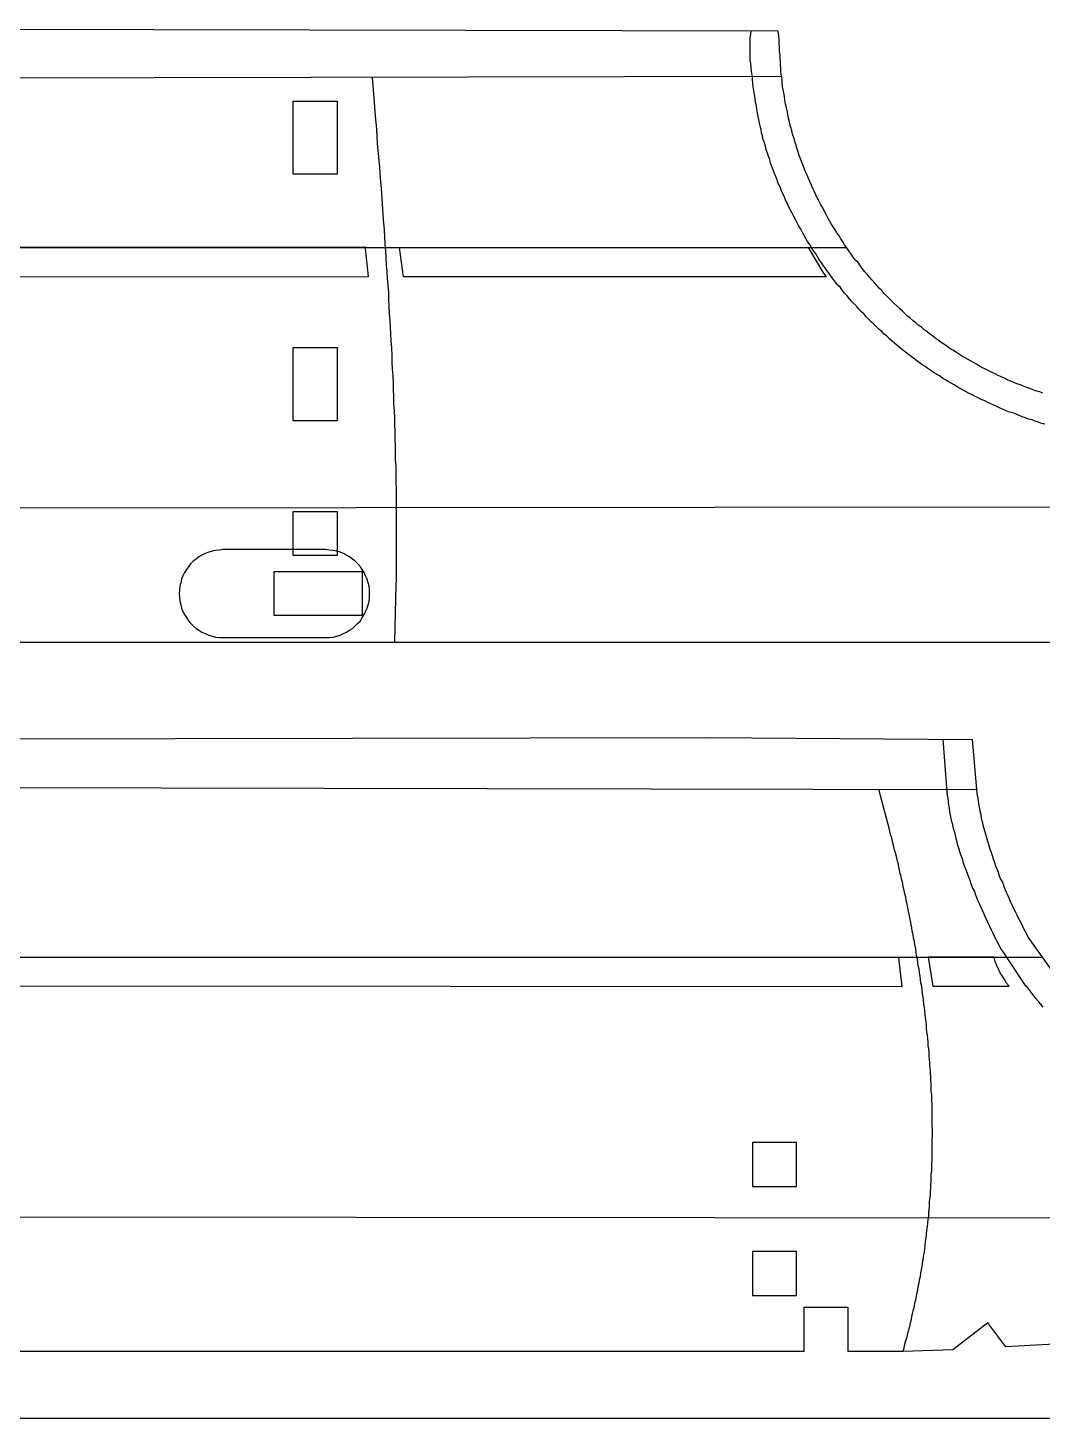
# Model space of a CAD drawing. Extents: x 11 to 591, y 39 to 419.
# Drawn here: x 469.1 to 528, y 39 to 119.6 of the extents above; entities that cross this region are included whole.
import ezdxf

# ---------------------------------------------------------------- set-up
doc = ezdxf.new("R2010")
doc.units = 0
doc.layers.get('0').update_dxf_attribs({"linetype": 'CONTINUOUS'})

msp = doc.modelspace()

# ---------------------------------------------------------------- linework, layer by layer
at = {"color": 3}
for p, q in [((512.665419, 119.430266), (429.640419, 119.630266)), ((512.690419, 119.155266), (512.665419, 119.430266)), ((512.715419, 118.905266), (512.690419, 119.155266)), ((512.740419, 118.230266), (512.715419, 118.905266)), ((512.765419, 118.030266), (512.740419, 118.230266)), ((512.765419, 117.830266), (512.765419, 118.030266)), ((512.790419, 117.630266), (512.765419, 117.830266)), ((512.790419, 117.455266), (512.790419, 117.630266)), ((512.815419, 117.280266), (512.790419, 117.455266)), ((512.815419, 117.105266), (512.815419, 117.280266)), ((512.840419, 116.930266), (512.815419, 117.105266)), ((512.865419, 116.780266), (512.840419, 116.930266)), ((512.890419, 116.605266), (512.865419, 116.780266)), ((512.890419, 116.430266), (512.890419, 116.605266)), ((512.915419, 116.230266), (512.890419, 116.430266)), ((512.940419, 116.055266), (512.915419, 116.230266)), ((512.990419, 115.855266), (512.940419, 116.055266)), ((513.015419, 115.655266), (512.990419, 115.855266)), ((513.040419, 115.430266), (513.015419, 115.655266)), ((513.090419, 115.205266), (513.040419, 115.430266)), ((513.140419, 114.980266), (513.090419, 115.205266)), ((513.190419, 114.730266), (513.140419, 114.980266)), ((513.240419, 114.455266), (513.190419, 114.730266)), ((513.290419, 114.255266), (513.240419, 114.455266)), ((513.340419, 114.055266), (513.290419, 114.255266)), ((513.390419, 113.855266), (513.340419, 114.055266)), ((513.440419, 113.655266), (513.390419, 113.855266)), ((513.490419, 113.455266), (513.440419, 113.655266)), ((513.565419, 113.255266), (513.490419, 113.455266)), ((513.615419, 113.055266), (513.565419, 113.255266)), ((513.690419, 112.855266), (513.615419, 113.055266)), ((513.740419, 112.655266), (513.690419, 112.855266)), ((513.815419, 112.455266), (513.740419, 112.655266)), ((513.865419, 112.280266), (513.815419, 112.455266)), ((513.940419, 112.080266), (513.865419, 112.280266)), ((514.015419, 111.880266), (513.940419, 112.080266)), ((514.090419, 111.680266), (514.015419, 111.880266)), ((514.165419, 111.480266), (514.090419, 111.680266)), ((514.240419, 111.280266), (514.165419, 111.480266)), ((514.340419, 111.080266), (514.240419, 111.280266)), ((514.415419, 110.880266), (514.340419, 111.080266)), ((514.490419, 110.705266), (514.415419, 110.880266)), ((514.590419, 110.505266), (514.490419, 110.705266)), ((514.665419, 110.305266), (514.590419, 110.505266)), ((514.765419, 110.105266), (514.665419, 110.305266)), ((514.840419, 109.930266), (514.765419, 110.105266)), ((514.940419, 109.730266), (514.840419, 109.930266)), ((515.040419, 109.555266), (514.940419, 109.730266)), ((515.140419, 109.355266), (515.040419, 109.555266)), ((515.240419, 109.180266), (515.140419, 109.355266)), ((515.340419, 108.980266), (515.240419, 109.180266)), ((515.440419, 108.805266), (515.340419, 108.980266)), ((515.540419, 108.605266), (515.440419, 108.805266)), ((515.640419, 108.430266), (515.540419, 108.605266)), ((515.740419, 108.255266), (515.640419, 108.430266)), ((515.840419, 108.080266), (515.740419, 108.255266)), ((515.965419, 107.905266), (515.840419, 108.080266)), ((516.065419, 107.730266), (515.965419, 107.905266)), ((516.190419, 107.555266), (516.065419, 107.730266)), ((516.290419, 107.380266), (516.190419, 107.555266)), ((516.415419, 107.205266), (516.290419, 107.380266)), ((516.640419, 106.855266), (410.265419, 106.855266)), ((516.515419, 107.030266), (516.415419, 107.205266)), ((516.640419, 106.855266), (516.515419, 107.030266)), ((516.765419, 106.680266), (516.640419, 106.855266)), ((516.890419, 106.505266), (516.765419, 106.680266)), ((517.015419, 106.330266), (516.890419, 106.505266)), ((517.140419, 106.155266), (517.015419, 106.330266)), ((517.290419, 106.005266), (517.140419, 106.155266)), ((517.415419, 105.830266), (517.290419, 106.005266)), ((517.540419, 105.655266), (517.415419, 105.830266)), ((517.690419, 105.480266), (517.540419, 105.655266)), ((517.815419, 105.330266), (517.690419, 105.480266)), ((517.965419, 105.155266), (517.815419, 105.330266)), ((518.090419, 105.005266), (517.965419, 105.155266)), ((518.240419, 104.830266), (518.090419, 105.005266)), ((518.390419, 104.680266), (518.240419, 104.830266)), ((518.515419, 104.530266), (518.390419, 104.680266)), ((518.665419, 104.380266), (518.515419, 104.530266)), ((518.815419, 104.205266), (518.665419, 104.380266)), ((518.965419, 104.055266), (518.815419, 104.205266)), ((519.115419, 103.905266), (518.965419, 104.055266)), ((519.265419, 103.755266), (519.115419, 103.905266)), ((519.390419, 103.630266), (519.265419, 103.755266)), ((519.565419, 103.480266), (519.390419, 103.630266)), ((519.715419, 103.330266), (519.565419, 103.480266)), ((519.865419, 103.180266), (519.715419, 103.330266)), ((520.015419, 103.055266), (519.865419, 103.180266)), ((520.165419, 102.905266), (520.015419, 103.055266)), ((520.315419, 102.780266), (520.165419, 102.905266)), ((520.490419, 102.630266), (520.315419, 102.780266)), ((520.640419, 102.505266), (520.490419, 102.630266)), ((520.790419, 102.380266), (520.640419, 102.505266)), ((520.965419, 102.255266), (520.790419, 102.380266)), ((521.115419, 102.130266), (520.965419, 102.255266)), ((521.290419, 102.005266), (521.115419, 102.130266)), ((521.440419, 101.880266), (521.290419, 102.005266)), ((521.615419, 101.755266), (521.440419, 101.880266)), ((521.765419, 101.630266), (521.615419, 101.755266)), ((521.940419, 101.505266), (521.765419, 101.630266)), ((522.115419, 101.380266), (521.940419, 101.505266)), ((522.265419, 101.280266), (522.115419, 101.380266)), ((522.440419, 101.155266), (522.265419, 101.280266)), ((522.615419, 101.030266), (522.440419, 101.155266)), ((522.790419, 100.930266), (522.615419, 101.030266)), ((522.940419, 100.830266), (522.790419, 100.930266)), ((523.115419, 100.705266), (522.940419, 100.830266)), ((523.290419, 100.605266), (523.115419, 100.705266)), ((523.465419, 100.505266), (523.290419, 100.605266)), ((523.640419, 100.405266), (523.465419, 100.505266)), ((523.815419, 100.305266), (523.640419, 100.405266)), ((523.990419, 100.205266), (523.815419, 100.305266)), ((524.165419, 100.105266), (523.990419, 100.205266)), ((524.340419, 100.005266), (524.165419, 100.105266)), ((524.515419, 99.905266), (524.340419, 100.005266)), ((524.690419, 99.830266), (524.515419, 99.905266)), ((524.890419, 99.730266), (524.690419, 99.830266)), ((525.065419, 99.630266), (524.890419, 99.730266)), ((525.240419, 99.555266), (525.065419, 99.630266)), ((525.415419, 99.455266), (525.240419, 99.555266)), ((525.590419, 99.380266), (525.415419, 99.455266)), ((525.790419, 99.305266), (525.590419, 99.380266)), ((525.965419, 99.205266), (525.790419, 99.305266)), ((526.140419, 99.130266), (525.965419, 99.205266)), ((526.340419, 99.055266), (526.140419, 99.130266)), ((526.515419, 98.980266), (526.340419, 99.055266)), ((526.715419, 98.905266), (526.515419, 98.980266)), ((526.890419, 98.830266), (526.715419, 98.905266)), ((527.090419, 98.755266), (526.890419, 98.830266)), ((527.265419, 98.705266), (527.090419, 98.755266)), ((527.440419, 98.630266), (527.265419, 98.705266)), ((527.640419, 98.555266), (527.440419, 98.630266)), ((527.840419, 98.505266), (527.640419, 98.555266)), ((528.015419, 98.430266), (527.840419, 98.505266)), ((357.990419, 91.680266), (577.065419, 91.880266)), ((424.065419, 83.980266), (552.740419, 83.980266)), ((425.515419, 78.280266), (508.565419, 78.455266)), ((508.565419, 78.455266), (523.915419, 78.330266)), ((523.915419, 78.330266), (524.165419, 75.430266)), ((524.165419, 75.430266), (524.190419, 75.205266)), ((524.190419, 75.205266), (524.215419, 75.005266)), ((524.215419, 75.005266), (524.265419, 74.805266)), ((524.265419, 74.805266), (524.290419, 74.605266)), ((524.290419, 74.605266), (524.315419, 74.405266)), ((524.315419, 74.405266), (524.365419, 74.205266)), ((524.365419, 74.205266), (524.415419, 73.980266)), ((524.415419, 73.980266), (524.440419, 73.780266)), ((524.440419, 73.780266), (524.490419, 73.580266)), ((524.490419, 73.580266), (524.540419, 73.380266)), ((524.540419, 73.380266), (524.590419, 73.180266)), ((524.590419, 73.180266), (524.640419, 72.980266)), ((524.640419, 72.980266), (524.715419, 72.780266)), ((524.715419, 72.780266), (524.765419, 72.580266)), ((524.765419, 72.580266), (524.815419, 72.380266)), ((524.815419, 72.380266), (524.890419, 72.180266)), ((524.890419, 72.180266), (524.940419, 71.980266)), ((524.940419, 71.980266), (525.015419, 71.805266)), ((525.015419, 71.805266), (525.065419, 71.605266)), ((525.065419, 71.605266), (525.140419, 71.405266)), ((525.140419, 71.405266), (525.215419, 71.205266)), ((525.215419, 71.205266), (525.265419, 71.005266)), ((525.265419, 71.005266), (525.340419, 70.830266)), ((525.340419, 70.830266), (525.415419, 70.630266)), ((525.415419, 70.630266), (525.490419, 70.430266)), ((525.490419, 70.430266), (525.565419, 70.230266)), ((525.565419, 70.230266), (525.665419, 70.055266)), ((525.665419, 70.055266), (525.740419, 69.855266)), ((525.740419, 69.855266), (525.815419, 69.655266)), ((525.815419, 69.655266), (525.890419, 69.480266)), ((525.890419, 69.480266), (525.990419, 69.280266)), ((525.990419, 69.280266), (526.065419, 69.105266)), ((526.065419, 69.105266), (526.140419, 68.905266)), ((526.140419, 68.905266), (526.240419, 68.705266)), ((526.240419, 68.705266), (526.315419, 68.530266)), ((526.315419, 68.530266), (526.415419, 68.355266)), ((526.415419, 68.355266), (526.515419, 68.155266)), ((526.515419, 68.155266), (526.590419, 67.980266)), ((526.590419, 67.980266), (526.690419, 67.780266)), ((526.690419, 67.780266), (526.790419, 67.605266)), ((526.790419, 67.605266), (526.865419, 67.405266)), ((526.865419, 67.405266), (526.965419, 67.230266)), ((526.965419, 67.230266), (527.065419, 67.055266)), ((527.065419, 67.055266), (527.165419, 66.855266)), ((527.165419, 66.855266), (528.915419, 64.380266)), ((421.565419, 65.705266), (527.940419, 65.705266)), ((580.215419, 50.530266), (361.115419, 50.705266)), ((516.715419, 45.380266), (514.140419, 45.380266)), ((514.140419, 45.380266), (514.140419, 42.830266)), ((516.715419, 42.830266), (516.715419, 45.380266)), ((524.815419, 44.480266), (522.790419, 42.930266)), ((525.865419, 43.105266), (524.815419, 44.480266)), ((514.140419, 42.830266), (385.465419, 42.830266)), ((519.890419, 42.830266), (516.715419, 42.830266)), ((522.790419, 42.930266), (519.890419, 42.830266)), ((531.365419, 43.380266), (525.865419, 43.105266))]:
    msp.add_line(p, q, dxfattribs=at)
at = {"color": 1}
for p, q in [((511.065419, 119.255266), (511.090419, 119.455266)), ((511.040419, 119.055266), (511.065419, 119.255266)), ((511.040419, 118.855266), (511.040419, 119.055266)), ((511.040419, 118.655266), (511.040419, 118.855266)), ((511.040419, 118.430266), (511.040419, 118.655266)), ((511.040419, 118.230266), (511.040419, 118.430266)), ((511.040419, 118.005266), (511.040419, 118.230266)), ((511.040419, 117.780266), (511.040419, 118.005266)), ((511.065419, 117.555266), (511.040419, 117.780266)), ((511.090419, 117.330266), (511.065419, 117.555266)), ((511.115419, 117.105266), (511.090419, 117.330266)), ((511.140419, 116.880266), (511.115419, 117.105266)), ((512.840419, 116.805266), (414.015419, 116.605266)), ((489.090419, 116.755266), (489.190419, 115.555266)), ((511.165419, 116.655266), (511.140419, 116.880266)), ((511.190419, 116.430266), (511.165419, 116.655266)), ((511.215419, 116.205266), (511.190419, 116.430266)), ((511.240419, 115.980266), (511.215419, 116.205266)), ((489.190419, 115.555266), (489.265419, 114.530266)), ((511.290419, 115.755266), (511.240419, 115.980266)), ((511.315419, 115.530266), (511.290419, 115.755266)), ((511.340419, 115.305266), (511.315419, 115.530266)), ((511.390419, 115.105266), (511.340419, 115.305266)), ((511.415419, 114.905266), (511.390419, 115.105266)), ((511.465419, 114.680266), (511.415419, 114.905266)), ((511.490419, 114.480266), (511.465419, 114.680266)), ((489.265419, 114.530266), (489.340419, 113.730266)), ((511.540419, 114.305266), (511.490419, 114.480266)), ((511.565419, 114.105266), (511.540419, 114.305266)), ((511.615419, 113.930266), (511.565419, 114.105266)), ((511.665419, 113.730266), (511.615419, 113.930266)), ((489.340419, 113.730266), (489.390419, 112.930266)), ((511.690419, 113.530266), (511.665419, 113.730266)), ((511.740419, 113.355266), (511.690419, 113.530266)), ((511.790419, 113.155266), (511.740419, 113.355266)), ((511.865419, 112.955266), (511.790419, 113.155266)), ((511.915419, 112.755266), (511.865419, 112.955266)), ((489.390419, 112.930266), (489.465419, 112.130266)), ((511.965419, 112.555266), (511.915419, 112.755266)), ((512.040419, 112.355266), (511.965419, 112.555266)), ((512.090419, 112.180266), (512.040419, 112.355266)), ((512.165419, 111.980266), (512.090419, 112.180266)), ((489.465419, 112.130266), (489.515419, 111.530266)), ((489.515419, 111.530266), (489.565419, 110.930266)), ((512.215419, 111.780266), (512.165419, 111.980266)), ((512.290419, 111.580266), (512.215419, 111.780266)), ((512.365419, 111.380266), (512.290419, 111.580266)), ((512.440419, 111.180266), (512.365419, 111.380266)), ((489.565419, 110.930266), (489.615419, 110.305266)), ((512.515419, 111.005266), (512.440419, 111.180266)), ((512.590419, 110.805266), (512.515419, 111.005266)), ((512.665419, 110.605266), (512.590419, 110.805266)), ((512.765419, 110.405266), (512.665419, 110.605266)), ((489.615419, 110.305266), (489.665419, 109.705266)), ((512.840419, 110.205266), (512.765419, 110.405266)), ((512.915419, 110.030266), (512.840419, 110.205266)), ((513.015419, 109.830266), (512.915419, 110.030266)), ((513.090419, 109.630266), (513.015419, 109.830266)), ((489.665419, 109.705266), (489.690419, 109.105266)), ((489.690419, 109.105266), (489.740419, 108.505266)), ((513.190419, 109.430266), (513.090419, 109.630266)), ((513.265419, 109.255266), (513.190419, 109.430266)), ((513.365419, 109.055266), (513.265419, 109.255266)), ((513.465419, 108.880266), (513.365419, 109.055266)), ((489.740419, 108.505266), (489.790419, 107.905266)), ((513.565419, 108.680266), (513.465419, 108.880266)), ((513.665419, 108.505266), (513.565419, 108.680266)), ((513.765419, 108.305266), (513.665419, 108.505266)), ((513.865419, 108.130266), (513.765419, 108.305266)), ((513.965419, 107.955266), (513.865419, 108.130266)), ((489.790419, 107.905266), (489.815419, 107.505266)), ((489.815419, 107.505266), (489.840419, 107.105266)), ((514.065419, 107.755266), (513.965419, 107.955266)), ((514.165419, 107.580266), (514.065419, 107.755266)), ((514.265419, 107.405266), (514.165419, 107.580266)), ((514.365419, 107.230266), (514.265419, 107.405266)), ((488.665419, 106.905266), (418.565419, 106.855266)), ((488.715419, 106.905266), (488.665419, 106.905266)), ((488.715419, 106.830266), (488.715419, 106.905266)), ((488.890419, 105.205266), (488.715419, 106.830266)), ((489.840419, 107.105266), (489.865419, 106.680266)), ((489.865419, 106.680266), (489.890419, 106.280266)), ((490.915419, 105.180266), (490.690419, 106.880266)), ((490.690419, 106.880266), (514.390419, 106.880266)), ((514.490419, 107.055266), (514.365419, 107.230266)), ((514.390419, 106.880266), (515.240419, 105.455266)), ((514.590419, 106.880266), (514.490419, 107.055266)), ((514.690419, 106.705266), (514.590419, 106.880266)), ((514.815419, 106.555266), (514.690419, 106.705266)), ((514.915419, 106.380266), (514.815419, 106.555266)), ((489.890419, 106.280266), (489.915419, 105.880266)), ((489.915419, 105.880266), (489.940419, 105.480266)), ((515.015419, 106.205266), (514.915419, 106.380266)), ((515.140419, 106.055266), (515.015419, 106.205266)), ((515.240419, 105.880266), (515.140419, 106.055266)), ((515.365419, 105.730266), (515.240419, 105.880266)), ((515.490419, 105.555266), (515.365419, 105.730266)), ((418.340419, 105.155266), (488.890419, 105.205266)), ((489.940419, 105.480266), (489.965419, 105.080266)), ((489.965419, 105.080266), (490.015419, 104.680266)), ((515.440419, 105.180266), (490.915419, 105.180266)), ((515.240419, 105.455266), (515.440419, 105.180266)), ((515.615419, 105.380266), (515.490419, 105.555266)), ((515.740419, 105.205266), (515.615419, 105.380266)), ((515.865419, 105.030266), (515.740419, 105.205266)), ((515.990419, 104.880266), (515.865419, 105.030266)), ((516.115419, 104.705266), (515.990419, 104.880266)), ((490.015419, 104.680266), (490.040419, 104.280266)), ((490.040419, 104.280266), (490.040419, 103.880266)), ((516.265419, 104.555266), (516.115419, 104.705266)), ((516.390419, 104.380266), (516.265419, 104.555266)), ((516.515419, 104.230266), (516.390419, 104.380266)), ((516.665419, 104.080266), (516.515419, 104.230266)), ((516.790419, 103.905266), (516.665419, 104.080266)), ((490.040419, 103.880266), (490.065419, 103.455266)), ((490.065419, 103.455266), (490.090419, 103.055266)), ((516.940419, 103.755266), (516.790419, 103.905266)), ((517.065419, 103.605266), (516.940419, 103.755266)), ((517.215419, 103.455266), (517.065419, 103.605266)), ((517.340419, 103.305266), (517.215419, 103.455266)), ((517.490419, 103.155266), (517.340419, 103.305266)), ((490.090419, 103.055266), (490.115419, 102.655266)), ((490.115419, 102.655266), (490.140419, 102.255266)), ((517.640419, 103.005266), (517.490419, 103.155266)), ((517.765419, 102.855266), (517.640419, 103.005266)), ((517.915419, 102.705266), (517.765419, 102.855266)), ((518.065419, 102.555266), (517.915419, 102.705266)), ((518.215419, 102.430266), (518.065419, 102.555266)), ((490.140419, 102.255266), (490.165419, 101.855266)), ((490.165419, 101.855266), (490.190419, 101.455266)), ((518.365419, 102.280266), (518.215419, 102.430266)), ((518.515419, 102.130266), (518.365419, 102.280266)), ((518.665419, 102.005266), (518.515419, 102.130266)), ((518.815419, 101.855266), (518.665419, 102.005266)), ((518.965419, 101.730266), (518.815419, 101.855266)), ((519.115419, 101.580266), (518.965419, 101.730266)), ((490.190419, 101.455266), (490.215419, 101.055266)), ((490.215419, 101.055266), (490.240419, 100.630266)), ((519.265419, 101.455266), (519.115419, 101.580266)), ((519.415419, 101.330266), (519.265419, 101.455266)), ((519.565419, 101.205266), (519.415419, 101.330266)), ((519.740419, 101.055266), (519.565419, 101.205266)), ((519.890419, 100.930266), (519.740419, 101.055266)), ((520.040419, 100.805266), (519.890419, 100.930266)), ((490.240419, 100.630266), (490.240419, 100.230266)), ((490.240419, 100.230266), (490.265419, 99.830266)), ((520.215419, 100.680266), (520.040419, 100.805266)), ((520.365419, 100.555266), (520.215419, 100.680266)), ((520.515419, 100.455266), (520.365419, 100.555266)), ((520.690419, 100.330266), (520.515419, 100.455266)), ((520.840419, 100.205266), (520.690419, 100.330266)), ((521.015419, 100.080266), (520.840419, 100.205266)), ((521.190419, 99.980266), (521.015419, 100.080266)), ((490.265419, 99.830266), (490.290419, 99.430266)), ((490.290419, 99.430266), (490.315419, 99.030266)), ((521.340419, 99.855266), (521.190419, 99.980266)), ((521.515419, 99.755266), (521.340419, 99.855266)), ((521.665419, 99.630266), (521.515419, 99.755266)), ((521.840419, 99.530266), (521.665419, 99.630266)), ((522.015419, 99.430266), (521.840419, 99.530266)), ((522.190419, 99.305266), (522.015419, 99.430266)), ((522.365419, 99.205266), (522.190419, 99.305266)), ((490.315419, 99.030266), (490.315419, 98.630266)), ((490.315419, 98.630266), (490.340419, 98.230266)), ((522.515419, 99.105266), (522.365419, 99.205266)), ((522.690419, 99.005266), (522.515419, 99.105266)), ((522.865419, 98.905266), (522.690419, 99.005266)), ((523.040419, 98.805266), (522.865419, 98.905266)), ((523.215419, 98.705266), (523.040419, 98.805266)), ((523.390419, 98.605266), (523.215419, 98.705266)), ((523.565419, 98.505266), (523.390419, 98.605266)), ((523.740419, 98.405266), (523.565419, 98.505266)), ((490.340419, 98.230266), (490.340419, 97.830266)), ((490.340419, 97.830266), (490.365419, 97.405266)), ((523.915419, 98.330266), (523.740419, 98.405266)), ((524.090419, 98.230266), (523.915419, 98.330266)), ((524.265419, 98.155266), (524.090419, 98.230266)), ((524.440419, 98.055266), (524.265419, 98.155266)), ((524.640419, 97.980266), (524.440419, 98.055266)), ((524.815419, 97.880266), (524.640419, 97.980266)), ((524.990419, 97.805266), (524.815419, 97.880266)), ((525.165419, 97.730266), (524.990419, 97.805266)), ((525.340419, 97.655266), (525.165419, 97.730266)), ((525.540419, 97.555266), (525.340419, 97.655266)), ((490.365419, 97.405266), (490.390419, 97.005266)), ((490.390419, 97.005266), (490.390419, 96.605266)), ((525.715419, 97.480266), (525.540419, 97.555266)), ((525.890419, 97.405266), (525.715419, 97.480266)), ((526.090419, 97.330266), (525.890419, 97.405266)), ((526.265419, 97.280266), (526.090419, 97.330266)), ((526.465419, 97.205266), (526.265419, 97.280266)), ((526.640419, 97.130266), (526.465419, 97.205266)), ((526.815419, 97.055266), (526.640419, 97.130266)), ((527.015419, 97.005266), (526.815419, 97.055266)), ((527.190419, 96.930266), (527.015419, 97.005266)), ((527.390419, 96.880266), (527.190419, 96.930266)), ((527.565419, 96.805266), (527.390419, 96.880266)), ((490.390419, 96.605266), (490.415419, 96.205266)), ((490.415419, 96.205266), (490.415419, 95.805266)), ((527.765419, 96.755266), (527.565419, 96.805266)), ((527.940419, 96.680266), (527.765419, 96.755266)), ((528.140419, 96.630266), (527.940419, 96.680266)), ((490.415419, 95.805266), (490.440419, 95.405266)), ((490.440419, 95.405266), (490.440419, 95.005266)), ((490.440419, 95.005266), (490.440419, 94.580266)), ((490.440419, 94.580266), (490.465419, 94.180266)), ((490.465419, 94.180266), (490.465419, 93.980266)), ((490.465419, 93.980266), (490.465419, 93.780266)), ((490.465419, 93.780266), (490.465419, 93.580266)), ((490.465419, 93.580266), (490.465419, 93.380266)), ((490.465419, 93.380266), (490.465419, 93.180266)), ((490.465419, 93.180266), (490.490419, 92.980266)), ((490.490419, 92.980266), (490.490419, 92.780266)), ((490.490419, 92.780266), (490.490419, 92.580266)), ((490.490419, 92.580266), (490.490419, 92.380266)), ((490.490419, 92.380266), (490.490419, 92.155266)), ((490.490419, 92.155266), (490.490419, 91.955266)), ((490.490419, 91.955266), (490.490419, 91.755266)), ((490.490419, 91.755266), (490.490419, 91.555266)), ((490.490419, 91.555266), (490.490419, 91.355266)), ((490.490419, 91.355266), (490.490419, 91.155266)), ((490.490419, 91.155266), (490.490419, 90.955266)), ((490.490419, 90.955266), (490.490419, 90.755266)), ((490.490419, 90.755266), (490.490419, 90.555266)), ((490.490419, 90.555266), (490.490419, 90.355266)), ((490.490419, 90.355266), (490.490419, 90.155266)), ((490.490419, 90.155266), (490.490419, 89.955266)), ((490.490419, 89.955266), (490.490419, 89.755266)), ((490.490419, 89.755266), (490.490419, 89.530266)), ((478.890419, 88.805266), (478.715419, 88.680266)), ((479.040419, 88.930266), (478.890419, 88.805266)), ((479.215419, 89.030266), (479.040419, 88.930266)), ((479.415419, 89.130266), (479.215419, 89.030266)), ((479.615419, 89.205266), (479.415419, 89.130266)), ((479.815419, 89.255266), (479.615419, 89.205266)), ((480.015419, 89.305266), (479.815419, 89.255266)), ((480.240419, 89.330266), (480.015419, 89.305266)), ((480.440419, 89.355266), (480.240419, 89.330266)), ((486.390419, 89.355266), (480.440419, 89.355266)), ((486.615419, 89.330266), (486.390419, 89.355266)), ((486.840419, 89.305266), (486.615419, 89.330266)), ((487.040419, 89.255266), (486.840419, 89.305266)), ((487.240419, 89.205266), (487.040419, 89.255266)), ((487.440419, 89.130266), (487.240419, 89.205266)), ((487.615419, 89.030266), (487.440419, 89.130266)), ((487.790419, 88.930266), (487.615419, 89.030266)), ((487.965419, 88.805266), (487.790419, 88.930266)), ((488.115419, 88.680266), (487.965419, 88.805266)), ((490.490419, 89.530266), (490.490419, 89.330266)), ((490.490419, 89.330266), (490.490419, 89.130266)), ((490.490419, 89.130266), (490.490419, 88.930266)), ((490.490419, 88.930266), (490.490419, 88.730266)), ((478.215419, 88.030266), (478.115419, 87.830266)), ((478.315419, 88.205266), (478.215419, 88.030266)), ((478.440419, 88.355266), (478.315419, 88.205266)), ((478.565419, 88.530266), (478.440419, 88.355266)), ((478.715419, 88.680266), (478.565419, 88.530266)), ((488.265419, 88.530266), (488.115419, 88.680266)), ((488.415419, 88.355266), (488.265419, 88.530266)), ((488.515419, 88.205266), (488.415419, 88.355266)), ((488.640419, 88.030266), (488.515419, 88.205266)), ((488.715419, 87.830266), (488.640419, 88.030266)), ((490.490419, 88.730266), (490.490419, 88.530266)), ((490.490419, 88.530266), (490.490419, 88.330266)), ((490.490419, 88.330266), (490.490419, 88.130266)), ((490.490419, 88.130266), (490.490419, 87.930266)), ((477.940419, 87.230266), (477.915419, 87.005266)), ((477.990419, 87.430266), (477.940419, 87.230266)), ((478.040419, 87.630266), (477.990419, 87.430266)), ((478.115419, 87.830266), (478.040419, 87.630266)), ((488.815419, 87.630266), (488.715419, 87.830266)), ((488.865419, 87.430266), (488.815419, 87.630266)), ((488.915419, 87.230266), (488.865419, 87.430266)), ((488.940419, 87.005266), (488.915419, 87.230266)), ((490.465419, 87.330266), (490.390419, 83.980266)), ((490.490419, 87.530266), (490.465419, 87.330266)), ((490.490419, 87.930266), (490.490419, 87.730266)), ((490.490419, 87.730266), (490.490419, 87.530266)), ((477.915419, 87.005266), (477.890419, 86.805266)), ((477.890419, 86.805266), (477.915419, 86.580266)), ((477.915419, 86.580266), (477.940419, 86.355266)), ((477.940419, 86.355266), (477.990419, 86.155266)), ((488.865419, 86.155266), (488.915419, 86.355266)), ((488.915419, 86.355266), (488.940419, 86.580266)), ((488.940419, 86.805266), (488.940419, 87.005266)), ((488.940419, 86.580266), (488.940419, 86.805266)), ((477.990419, 86.155266), (478.040419, 85.955266)), ((478.040419, 85.955266), (478.115419, 85.755266)), ((478.115419, 85.755266), (478.215419, 85.580266)), ((478.215419, 85.580266), (478.315419, 85.405266)), ((488.515419, 85.405266), (488.640419, 85.580266)), ((488.640419, 85.580266), (488.715419, 85.755266)), ((488.715419, 85.755266), (488.815419, 85.955266)), ((488.815419, 85.955266), (488.865419, 86.155266)), ((478.315419, 85.405266), (478.440419, 85.230266)), ((478.440419, 85.230266), (478.565419, 85.080266)), ((478.565419, 85.080266), (478.715419, 84.930266)), ((478.715419, 84.930266), (478.890419, 84.780266)), ((478.890419, 84.780266), (479.040419, 84.680266)), ((487.790419, 84.680266), (487.965419, 84.780266)), ((487.965419, 84.780266), (488.115419, 84.930266)), ((488.115419, 84.930266), (488.265419, 85.080266)), ((488.265419, 85.080266), (488.415419, 85.230266)), ((488.415419, 85.230266), (488.515419, 85.405266)), ((479.040419, 84.680266), (479.215419, 84.555266)), ((479.215419, 84.555266), (479.415419, 84.480266)), ((479.415419, 84.480266), (479.615419, 84.380266)), ((479.615419, 84.380266), (479.815419, 84.330266)), ((479.815419, 84.330266), (480.015419, 84.280266)), ((480.015419, 84.280266), (480.240419, 84.255266)), ((480.240419, 84.255266), (480.440419, 84.255266)), ((480.440419, 84.255266), (486.390419, 84.255266)), ((486.390419, 84.255266), (486.615419, 84.255266)), ((486.615419, 84.255266), (486.840419, 84.280266)), ((486.840419, 84.280266), (487.040419, 84.330266)), ((487.040419, 84.330266), (487.240419, 84.380266)), ((487.240419, 84.380266), (487.440419, 84.480266)), ((487.440419, 84.480266), (487.615419, 84.555266)), ((487.615419, 84.555266), (487.790419, 84.680266)), ((522.465419, 75.280266), (522.240419, 78.355266)), ((425.365419, 75.630266), (524.190419, 75.430266)), ((519.115419, 73.105266), (518.490419, 75.430266)), ((522.490419, 75.105266), (522.465419, 75.280266)), ((522.515419, 74.905266), (522.490419, 75.105266)), ((522.540419, 74.730266), (522.515419, 74.905266)), ((522.565419, 74.530266), (522.540419, 74.730266)), ((522.590419, 74.355266), (522.565419, 74.530266)), ((522.615419, 74.155266), (522.590419, 74.355266)), ((522.665419, 73.955266), (522.615419, 74.155266)), ((522.690419, 73.755266), (522.665419, 73.955266)), ((522.740419, 73.580266), (522.690419, 73.755266)), ((522.790419, 73.380266), (522.740419, 73.580266)), ((519.165419, 72.905266), (519.115419, 73.105266)), ((519.215419, 72.730266), (519.165419, 72.905266)), ((519.265419, 72.530266), (519.215419, 72.730266)), ((522.840419, 73.180266), (522.790419, 73.380266)), ((522.890419, 72.980266), (522.840419, 73.180266)), ((522.940419, 72.780266), (522.890419, 72.980266)), ((522.990419, 72.580266), (522.940419, 72.780266)), ((519.315419, 72.330266), (519.265419, 72.530266)), ((519.365419, 72.130266), (519.315419, 72.330266)), ((519.415419, 71.930266), (519.365419, 72.130266)), ((519.465419, 71.755266), (519.415419, 71.930266)), ((523.040419, 72.380266), (522.990419, 72.580266)), ((523.090419, 72.180266), (523.040419, 72.380266)), ((523.165419, 71.980266), (523.090419, 72.180266)), ((523.215419, 71.755266), (523.165419, 71.980266)), ((519.515419, 71.555266), (519.465419, 71.755266)), ((519.565419, 71.355266), (519.515419, 71.555266)), ((519.615419, 71.155266), (519.565419, 71.355266)), ((519.665419, 70.955266), (519.615419, 71.155266)), ((523.290419, 71.555266), (523.215419, 71.755266)), ((523.365419, 71.355266), (523.290419, 71.555266)), ((523.415419, 71.155266), (523.365419, 71.355266)), ((523.490419, 70.955266), (523.415419, 71.155266)), ((519.690419, 70.755266), (519.665419, 70.955266)), ((519.740419, 70.555266), (519.690419, 70.755266)), ((519.790419, 70.380266), (519.740419, 70.555266)), ((519.840419, 70.180266), (519.790419, 70.380266)), ((523.565419, 70.755266), (523.490419, 70.955266)), ((523.640419, 70.555266), (523.565419, 70.755266)), ((523.715419, 70.355266), (523.640419, 70.555266)), ((523.790419, 70.155266), (523.715419, 70.355266)), ((519.890419, 69.980266), (519.840419, 70.180266)), ((519.915419, 69.780266), (519.890419, 69.980266)), ((519.965419, 69.580266), (519.915419, 69.780266)), ((520.015419, 69.380266), (519.965419, 69.580266)), ((523.865419, 69.955266), (523.790419, 70.155266)), ((523.940419, 69.755266), (523.865419, 69.955266)), ((524.040419, 69.555266), (523.940419, 69.755266)), ((524.115419, 69.355266), (524.040419, 69.555266)), ((520.065419, 69.180266), (520.015419, 69.380266)), ((520.090419, 68.980266), (520.065419, 69.180266)), ((520.140419, 68.780266), (520.090419, 68.980266)), ((520.190419, 68.580266), (520.140419, 68.780266)), ((520.215419, 68.380266), (520.190419, 68.580266)), ((524.190419, 69.155266), (524.115419, 69.355266)), ((524.265419, 68.955266), (524.190419, 69.155266)), ((524.365419, 68.755266), (524.265419, 68.955266)), ((524.440419, 68.580266), (524.365419, 68.755266)), ((524.540419, 68.380266), (524.440419, 68.580266)), ((520.265419, 68.180266), (520.215419, 68.380266)), ((520.290419, 68.005266), (520.265419, 68.180266)), ((520.340419, 67.805266), (520.290419, 68.005266)), ((520.365419, 67.605266), (520.340419, 67.805266)), ((524.615419, 68.205266), (524.540419, 68.380266)), ((524.690419, 68.005266), (524.615419, 68.205266)), ((524.790419, 67.830266), (524.690419, 68.005266)), ((524.865419, 67.630266), (524.790419, 67.830266)), ((520.415419, 67.405266), (520.365419, 67.605266)), ((520.440419, 67.205266), (520.415419, 67.405266)), ((520.490419, 67.005266), (520.440419, 67.205266)), ((520.515419, 66.805266), (520.490419, 67.005266)), ((524.965419, 67.455266), (524.865419, 67.630266)), ((525.040419, 67.280266), (524.965419, 67.455266)), ((525.140419, 67.080266), (525.040419, 67.280266)), ((525.215419, 66.905266), (525.140419, 67.080266)), ((520.565419, 66.605266), (520.515419, 66.805266)), ((520.590419, 66.405266), (520.565419, 66.605266)), ((520.640419, 66.205266), (520.590419, 66.405266)), ((520.665419, 66.005266), (520.640419, 66.205266)), ((525.315419, 66.730266), (525.215419, 66.905266)), ((525.390419, 66.580266), (525.315419, 66.730266)), ((525.490419, 66.405266), (525.390419, 66.580266)), ((525.565419, 66.230266), (525.490419, 66.405266)), ((525.665419, 66.080266), (525.565419, 66.230266)), ((449.515419, 65.730266), (519.640419, 65.680266)), ((519.640419, 65.680266), (519.840419, 63.980266)), ((520.690419, 65.805266), (520.665419, 66.005266)), ((520.740419, 65.605266), (520.690419, 65.805266)), ((520.765419, 65.405266), (520.740419, 65.605266)), ((520.790419, 65.205266), (520.765419, 65.405266)), ((525.165419, 65.705266), (521.365419, 65.705266)), ((521.365419, 65.705266), (521.640419, 64.030266)), ((525.190419, 65.680266), (525.165419, 65.705266)), ((525.240419, 65.455266), (525.190419, 65.680266)), ((525.340419, 65.230266), (525.240419, 65.455266)), ((527.040419, 64.005266), (525.665419, 66.080266)), ((520.840419, 65.005266), (520.790419, 65.205266)), ((520.865419, 64.805266), (520.840419, 65.005266)), ((520.890419, 64.605266), (520.865419, 64.805266)), ((520.915419, 64.405266), (520.890419, 64.605266)), ((525.440419, 65.005266), (525.340419, 65.230266)), ((525.540419, 64.805266), (525.440419, 65.005266)), ((525.665419, 64.605266), (525.540419, 64.805266)), ((525.790419, 64.405266), (525.665419, 64.605266)), ((519.840419, 63.980266), (449.290419, 64.030266)), ((520.940419, 64.205266), (520.915419, 64.405266)), ((520.990419, 64.005266), (520.940419, 64.205266)), ((521.015419, 63.805266), (520.990419, 64.005266)), ((521.040419, 63.605266), (521.015419, 63.805266)), ((521.640419, 64.030266), (526.065419, 64.030266)), ((525.915419, 64.205266), (525.790419, 64.405266)), ((526.065419, 64.030266), (525.915419, 64.205266)), ((527.090419, 64.005266), (527.040419, 64.005266)), ((527.615419, 63.305266), (527.090419, 64.005266)), ((521.065419, 63.405266), (521.040419, 63.605266)), ((521.090419, 63.205266), (521.065419, 63.405266)), ((521.115419, 63.005266), (521.090419, 63.205266)), ((521.140419, 62.805266), (521.115419, 63.005266)), ((527.765419, 63.130266), (527.615419, 63.305266)), ((527.890419, 62.980266), (527.765419, 63.130266)), ((528.040419, 62.805266), (527.890419, 62.980266)), ((521.165419, 62.605266), (521.140419, 62.805266)), ((521.190419, 62.380266), (521.165419, 62.605266)), ((521.215419, 62.180266), (521.190419, 62.380266)), ((521.240419, 61.980266), (521.215419, 62.180266)), ((521.265419, 61.780266), (521.240419, 61.980266)), ((521.265419, 61.580266), (521.265419, 61.780266)), ((521.290419, 61.380266), (521.265419, 61.580266)), ((521.315419, 61.180266), (521.290419, 61.380266)), ((521.340419, 60.980266), (521.315419, 61.180266)), ((521.365419, 60.780266), (521.340419, 60.980266)), ((521.365419, 60.580266), (521.365419, 60.780266)), ((521.390419, 60.380266), (521.365419, 60.580266)), ((521.415419, 60.180266), (521.390419, 60.380266)), ((521.415419, 59.980266), (521.415419, 60.180266)), ((521.440419, 59.780266), (521.415419, 59.980266)), ((521.465419, 59.580266), (521.440419, 59.780266)), ((521.465419, 59.380266), (521.465419, 59.580266)), ((521.490419, 59.155266), (521.465419, 59.380266)), ((521.490419, 58.955266), (521.490419, 59.155266)), ((521.515419, 58.755266), (521.490419, 58.955266)), ((521.515419, 58.555266), (521.515419, 58.755266)), ((521.540419, 58.355266), (521.515419, 58.555266)), ((521.540419, 58.155266), (521.540419, 58.355266)), ((521.540419, 57.955266), (521.540419, 58.155266)), ((521.565419, 57.755266), (521.540419, 57.955266)), ((521.565419, 57.555266), (521.565419, 57.755266)), ((521.565419, 57.355266), (521.565419, 57.555266)), ((521.590419, 57.155266), (521.565419, 57.355266)), ((521.590419, 56.955266), (521.590419, 57.155266)), ((521.590419, 56.730266), (521.590419, 56.955266)), ((521.590419, 56.530266), (521.590419, 56.730266)), ((521.590419, 56.330266), (521.590419, 56.530266)), ((521.590419, 56.130266), (521.590419, 56.330266)), ((521.590419, 55.930266), (521.590419, 56.130266)), ((521.615419, 55.730266), (521.590419, 55.930266)), ((521.615419, 55.530266), (521.615419, 55.730266)), ((521.590419, 55.130266), (521.615419, 55.330266)), ((521.590419, 54.930266), (521.590419, 55.130266)), ((521.590419, 54.730266), (521.590419, 54.930266)), ((521.615419, 55.330266), (521.615419, 55.530266)), ((521.590419, 54.530266), (521.590419, 54.730266)), ((521.590419, 54.305266), (521.590419, 54.530266)), ((521.590419, 54.105266), (521.590419, 54.305266)), ((521.590419, 53.905266), (521.590419, 54.105266)), ((521.540419, 53.105266), (521.565419, 53.305266)), ((521.565419, 53.705266), (521.590419, 53.905266)), ((521.565419, 53.505266), (521.565419, 53.705266)), ((521.565419, 53.305266), (521.565419, 53.505266)), ((521.515419, 52.505266), (521.540419, 52.705266)), ((521.515419, 52.305266), (521.515419, 52.505266)), ((521.540419, 52.905266), (521.540419, 53.105266)), ((521.540419, 52.705266), (521.540419, 52.905266)), ((521.440419, 51.480266), (521.465419, 51.680266)), ((521.465419, 51.680266), (521.490419, 51.905266)), ((521.490419, 52.105266), (521.515419, 52.305266)), ((521.490419, 51.905266), (521.490419, 52.105266)), ((521.390419, 50.880266), (521.415419, 51.080266)), ((521.390419, 50.680266), (521.390419, 50.880266)), ((521.415419, 51.080266), (521.440419, 51.280266)), ((521.440419, 51.280266), (521.440419, 51.480266)), ((521.290419, 49.855266), (521.315419, 50.080266)), ((521.315419, 50.080266), (521.340419, 50.280266)), ((521.340419, 50.280266), (521.365419, 50.480266)), ((521.365419, 50.480266), (521.390419, 50.680266)), ((521.215419, 49.205266), (521.240419, 49.405266)), ((521.240419, 49.405266), (521.265419, 49.630266)), ((521.265419, 49.630266), (521.290419, 49.855266)), ((521.090419, 48.355266), (521.140419, 48.580266)), ((521.140419, 48.580266), (521.165419, 48.780266)), ((521.165419, 48.780266), (521.190419, 48.980266)), ((521.190419, 48.980266), (521.215419, 49.205266)), ((520.965419, 47.555266), (521.015419, 47.755266)), ((521.015419, 47.755266), (521.040419, 47.955266)), ((521.040419, 47.955266), (521.065419, 48.155266)), ((521.065419, 48.155266), (521.090419, 48.355266)), ((520.790419, 46.605266), (520.840419, 46.805266)), ((520.840419, 46.805266), (520.865419, 46.980266)), ((520.865419, 46.980266), (520.915419, 47.180266)), ((520.915419, 47.180266), (520.940419, 47.380266)), ((520.940419, 47.380266), (520.965419, 47.555266)), ((520.640419, 45.830266), (520.690419, 46.030266)), ((520.690419, 46.030266), (520.715419, 46.230266)), ((520.715419, 46.230266), (520.765419, 46.405266)), ((520.765419, 46.405266), (520.790419, 46.605266)), ((520.465419, 45.080266), (520.515419, 45.255266)), ((520.515419, 45.255266), (520.565419, 45.455266)), ((520.565419, 45.455266), (520.590419, 45.655266)), ((520.590419, 45.655266), (520.640419, 45.830266)), ((520.290419, 44.280266), (520.340419, 44.480266)), ((520.340419, 44.480266), (520.390419, 44.680266)), ((520.390419, 44.680266), (520.415419, 44.880266)), ((520.415419, 44.880266), (520.465419, 45.080266)), ((520.065419, 43.455266), (520.140419, 43.680266)), ((520.140419, 43.680266), (520.190419, 43.880266)), ((520.190419, 43.880266), (520.240419, 44.080266)), ((520.240419, 44.080266), (520.290419, 44.280266)), ((519.915419, 42.830266), (519.965419, 43.030266)), ((519.965419, 43.030266), (520.015419, 43.255266)), ((520.015419, 43.255266), (520.065419, 43.455266))]:
    msp.add_line(p, q, dxfattribs=at)
at = {"color": 7}
for p, q in [((484.515419, 111.130266), (484.515419, 115.380266)), ((484.515419, 115.380266), (487.065419, 115.380266)), ((487.065419, 115.380266), (487.065419, 111.130266)), ((487.065419, 111.130266), (484.515419, 111.130266)), ((484.515419, 101.080266), (487.065419, 101.080266)), ((484.515419, 96.830266), (484.515419, 101.080266)), ((487.065419, 101.080266), (487.065419, 96.830266)), ((487.065419, 96.830266), (484.515419, 96.830266)), ((484.515419, 89.005266), (484.515419, 91.555266)), ((484.515419, 91.555266), (487.065419, 91.555266)), ((487.065419, 91.555266), (487.065419, 89.005266)), ((487.065419, 89.005266), (484.515419, 89.005266)), ((483.415419, 85.530266), (483.415419, 88.080266)), ((483.415419, 88.080266), (488.515419, 88.080266)), ((488.515419, 88.080266), (488.515419, 85.530266)), ((488.515419, 85.530266), (483.415419, 85.530266)), ((513.715419, 54.955266), (511.165419, 54.955266)), ((511.165419, 54.955266), (511.165419, 52.405266)), ((513.715419, 52.405266), (513.715419, 54.955266)), ((511.165419, 52.405266), (513.715419, 52.405266)), ((513.715419, 48.630266), (511.165419, 48.630266)), ((511.165419, 48.630266), (511.165419, 46.080266)), ((513.715419, 46.080266), (513.715419, 48.630266)), ((511.165419, 46.080266), (513.715419, 46.080266))]:
    msp.add_line(p, q, dxfattribs=at)
at = {"color": 5}
msp.add_line((11.215419, 38.955266), (591.140419, 38.955266), dxfattribs=at)

doc.saveas('drawing.dxf')
